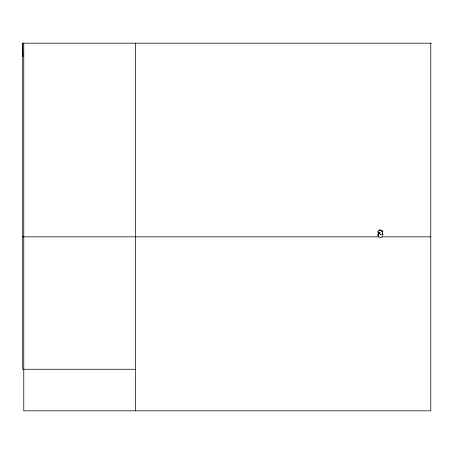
<?xml version="1.0" encoding="UTF-8"?>
<svg xmlns="http://www.w3.org/2000/svg" width="454" height="454" viewBox="0 0 454 454"><rect width="100%" height="100%" fill="white"/><g stroke="black" fill="none" stroke-linecap="round" stroke-linejoin="round"><path stroke-width="0.68" d="M378.415 230.933L378.534 230.536M379.084 230.825L379.663 229.809M379.856 230.853L380.214 230.354L379.867 230.15M378.891 232.703L377.802 234.168L377.983 236.069M380.004 232.976L379.527 232.919M380.146 232.925L379.703 233.135L379.345 232.527M379.357 233.316L378.233 234.4L378.364 236.233M380.696 230.371L381.859 230.343M380.083 237.601L382.319 236.704L382.552 235.671M381.4 230.314L380.668 230.28L381.366 230.621L380.668 230.07M135.491 369.272L22.7 369.272L22.7 43.181L431.3 43.181M22.7 236.835L379.079 236.835M381.91 236.835L430.772 236.835M381.837 231.472L381.286 231.387M379.833 229.883L380.197 229.991M378.545 236.835L379.226 237.385M378.806 232.698L378.415 231.898L378.534 232.204M382.557 230.893L382.591 234.4L382.489 233.487L383.091 234.667M22.7 43.181L22.927 56.654M430.772 43.181L430.772 410.819L23.767 410.819L23.767 43.181M135.491 43.181L135.491 410.819M382.779 231.903L382.648 231.012L382.779 231.903M379.453 233.021L379.345 233.827L379.453 233.021M381.059 234.094L380.407 234.78L381.059 234.094M377.91 231.926L377.7 231.682L377.91 231.926"/></g></svg>
